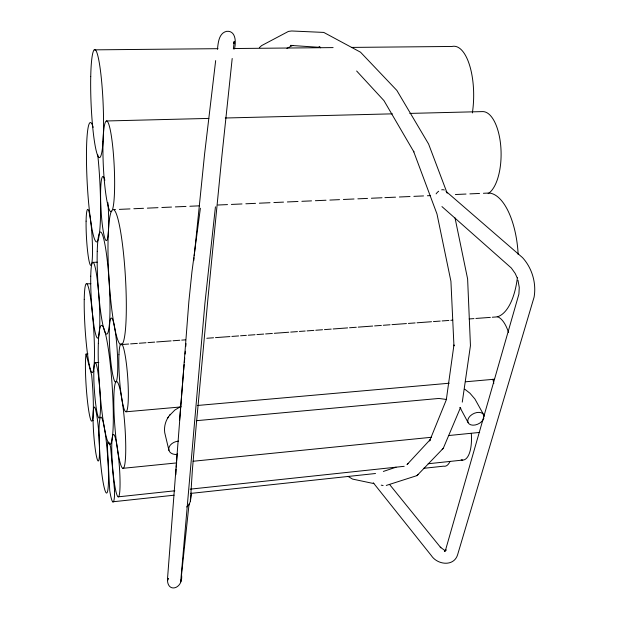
<?xml version="1.0" encoding="UTF-8"?>
<svg xmlns="http://www.w3.org/2000/svg" width="619" height="619" viewBox="0 0 619 619"><rect width="100%" height="100%" fill="white"/><g stroke="black" fill="none" stroke-linecap="round" stroke-linejoin="round"><path stroke-width="0.93" d="M175.835 474.696L176.082 469.032M234.4 48.971C236.203 42.726 236.071 30.254 226.539 31.345C218.762 33.225 218.167 42.889 217.47 49.288M176.214 467.113L177.158 453.704M179.572 420.154L183.503 372.22M183.665 370.301L184.145 364.56M184.323 362.657L184.748 357.898M185.096 354.091L185.352 351.228M185.777 346.47L186.04 343.615M193.77 260.614L194.049 257.744M194.234 255.833L204.595 153.969L215.667 60.6M189.089 503.765L181.529 574.811C183.711 589.543 165.319 594.147 167.672 576.668L188.857 301.639L191.944 271.803L200.386 208.239M215.435 206.839L204.928 303.171L180.678 581.798L180.632 580.018M232.195 58.488L221.927 155.717L208.023 297.708L196.037 427.443L192.339 470.479L190.404 501.189L189.05 504.833L186.644 506.984M233.348 49.025L234.276 41.458L233.827 43.415L234.555 41.287L233.665 42.982M191.573 493.165L190.404 501.189L190.343 499.239M462.277 402.133L470.448 345.619L467.616 278.929L455.019 217.865M167.981 578.37L167.594 580.56L168.082 578.432L167.935 578.943M460.521 407.519L443.274 448.318L416.997 475.601L386.271 485.435M168.592 416.726C165.312 421.268 163.942 427.164 164.731 432.696L168.948 450.4M169.397 415.597L174.86 410.033L180.903 406.451M167.641 418.073L170.302 414.32M259.33 47.694L261.558 45.636L288.431 31.414L291.65 30.981L323.768 32.42L360.506 52.182L396.864 90.428L428.588 144.01L447.181 193.229M442.167 449.464L443.274 448.318M416.997 475.601L418.15 474.402M408.2 463.414L407.039 464.598L430.282 439.529L429.609 440.96L446.307 399.828L453.944 344.945L453.951 345.889L450.926 281.312L436.991 214.004L413.562 151.26L413.894 151.926L383.966 100.634L356.637 70.999M286.883 48.367L292.833 45.38M383.347 471.438L396.052 467.198M445.703 550.616L444.334 550.918L446.059 550.237L444.682 551.336L445.858 549.486L445.371 550.67L518.908 294.102L519.264 287.425L517.971 280.198M118.198 496.84A31.298 3.405 85.6 0 0 117.78 450.864A31.298 3.405 85.6 0 0 111.745 449.224A31.298 3.405 85.6 0 0 118.198 496.84L174.821 490.797M190.172 489.157L404.176 466.316M428.17 463.755L462.718 460.072M112.689 501.808L174.078 495.2M190.389 493.444L375.532 473.504M423.497 468.343L443.637 466.169A27.863 10.492 82.9 0 0 449.998 461.387M122.933 468.32A43.523 5.006 85.7 0 0 122.554 403.472A43.523 5.006 85.7 0 0 113.819 402.961A43.523 5.006 85.7 0 0 122.933 468.32L176.771 462.904M193.12 461.256L431.559 437.262M448.868 435.521L479.632 432.426M196.331 420.696L438.832 398.45L446.616 399.472M126.129 411.782L180.941 406.938M197.291 405.491L449.255 383.223M465.604 381.784L494.449 379.23M95.009 362.726L98.862 362.425M86.072 354.053L91.651 375.184A34.649 3.203 86.1 0 1 92.68 419.117A34.649 3.203 86.1 0 1 87.163 398.203A34.649 3.203 86.1 0 1 86.072 354.053L87.999 353.906M122.887 344.458L128.675 344.025M130.601 343.885L137.356 343.39M139.283 343.243L146.038 342.748M147.964 342.609L154.719 342.114M156.646 341.967L171.115 340.899M173.041 340.76L179.789 340.264M181.723 340.117L185.576 339.839M206.8 338.276L213.547 337.773M215.482 337.634L229.943 336.566M231.877 336.427L238.624 335.931M240.551 335.784L246.339 335.359M248.273 335.219L255.02 334.724M256.947 334.577L263.702 334.082M265.628 333.943L272.383 333.44M274.31 333.301L288.779 332.233M290.706 332.094L297.46 331.598M299.387 331.451L305.175 331.026M307.101 330.886L313.856 330.391M315.783 330.244L322.538 329.749M324.464 329.61L331.219 329.107M333.146 328.968L347.615 327.9M349.542 327.761L356.289 327.265M358.223 327.118L372.692 326.058M374.619 325.911L381.366 325.416M383.3 325.277L390.047 324.774M391.982 324.635L406.443 323.567M408.378 323.428L415.125 322.932M417.051 322.785L431.52 321.725M433.447 321.578L440.202 321.083M442.128 320.944L448.883 320.441M450.81 320.302L452.737 320.162M469.14 318.947L473.961 318.599M475.887 318.452L490.356 317.385M492.283 317.245L497.103 316.889A62.256 27.143 86.7 0 0 517.376 277.776M86.977 283.904L90.831 283.672M93.299 262.371L97.152 262.162M115.505 209.547L113.571 209.632A67.773 8.256 86.6 0 1 126.322 308.951A67.773 8.256 86.6 0 1 112.944 317.895A67.773 8.256 86.6 0 1 111.505 211.017M119.366 209.377L129.99 208.905M133.851 208.735L143.507 208.309M147.368 208.139L157.992 207.667M161.853 207.497L171.509 207.071M175.37 206.901L185.994 206.429M189.855 206.259L199.511 205.833M217.857 205.021L227.513 204.595M231.374 204.425L241.998 203.953M245.859 203.783L255.515 203.357M259.376 203.187L270 202.715M273.861 202.545L283.517 202.119M287.386 201.949L298.002 201.477M301.871 201.307L311.527 200.881M315.388 200.711L326.012 200.239M329.873 200.069L339.529 199.643M343.39 199.473L354.014 199.001M357.875 198.831L367.531 198.405M371.392 198.235L382.016 197.763M384.91 197.639L395.533 197.167M399.394 196.997L410.018 196.525M413.879 196.355L423.535 195.929M427.396 195.759L430.298 195.627M455.398 194.521L466.022 194.049M469.883 193.879L479.539 193.453M483.408 193.283L489.196 193.027A62.256 27.143 86.7 0 1 518.165 254.525M106.483 120.968L208.866 118.415M225.285 118.005L392.392 113.842M409.778 113.409L482.216 111.606A41.736 17.959 89.3 0 1 500.856 147.314A41.736 17.959 89.3 0 1 488.128 193.654M94.258 49.853L218.035 48.677M233.51 48.53L333.107 47.593M351.484 47.415L452.056 46.464A49.868 20.102 -89.5 0 1 472.367 112.937M292.122 45.427L290.481 45.404L320.572 47.4L319.017 46.866L320.665 47.802M373.845 483.586L352.544 479.083L348.002 476.367M381.25 485.149L383.099 485.536M445.022 550.616L440.241 547.142L440.852 547.761L389.823 484.785M464.761 389.204L469.96 393.235L474.912 399L483.772 414.947M446.005 191.333L522.544 257.636C532.108 268.097 536.511 283.169 534.089 297.135L457.611 554.74C453.835 567.019 437.339 564.822 431.342 555.599L373.265 482.75M441.943 206.584L511.302 267.981L515.178 273.42L517.198 277.854M460.83 408.532L459.963 407.418L468.134 422.661M107.93 202.699A32.064 3.668 86.9 0 1 106.174 240.574A32.064 3.668 86.9 0 1 100.642 200.254A32.064 3.668 86.9 0 1 104.859 180.284M492.871 379.246A40.127 16.574 83.5 0 1 493.792 383.563M497.227 316.626A31.321 13.618 84.4 0 1 508.563 332.558M471.291 433.401A28.961 11.359 82.8 0 1 461.194 459.824M97.74 154.796A59.734 6.337 87 0 1 97.686 240.953A59.734 6.337 87 0 1 86.884 176.098A59.734 6.337 87 0 1 93.167 127.344M436.116 193.879A7.064 4.488 -47.9 0 1 438.67 191.248M441.68 189.832A7.064 4.488 -47.9 0 1 444.326 190.01M483.926 418.026A8.72 5.672 -26.8 0 1 470.912 424.866A8.72 5.672 -26.8 0 1 472.212 414.382A8.72 5.672 -26.8 0 1 484.128 416.409M177.421 454.454A9.347 6.492 -15.4 0 1 168.755 448.674A9.347 6.492 -15.4 0 1 178.45 441.107M114.608 491.215L114.515 495.339A30.021 3.126 85.6 0 1 109.764 490.859L107.319 445.193A30.021 3.126 85.6 0 1 110.6 447.189L114.608 491.215M103.04 141.565A45.419 5.424 87.2 0 0 110.669 211.621A45.419 5.424 87.2 0 0 112.635 145.775A45.419 5.424 87.2 0 0 103.04 141.565M109.346 329.076A32.087 3.683 86.2 0 0 114.886 381.59A32.087 3.683 86.2 0 0 116.341 339.916A32.087 3.683 86.2 0 0 109.346 329.076M118.941 354.733A34.099 4.14 86 0 0 124.992 410.977A34.099 4.14 86 0 0 126.856 367.678A34.099 4.14 86 0 0 118.941 354.733M99.04 435.219A38.061 3.791 85.7 0 0 106.483 493.026A38.061 3.791 85.7 0 0 105.756 437.006A38.061 3.791 85.7 0 0 99.04 435.219M97.237 251.283A51.098 5.633 86.5 0 0 105.748 333.479A51.098 5.633 86.5 0 0 107.691 264.328A51.098 5.633 86.5 0 0 97.237 251.283M90.73 76.601A54.039 6.012 87.5 0 0 99.435 157.605A54.039 6.012 87.5 0 0 101.16 76.663A54.039 6.012 87.5 0 0 90.73 76.601M93.082 420.549A27.035 2.569 85.8 0 0 98.235 461.008A27.035 2.569 85.8 0 0 97.547 420.58A27.035 2.569 85.8 0 0 93.082 420.549M90.745 276.182A37.991 3.892 86.4 0 0 96.928 337.556A37.991 3.892 86.4 0 0 98.057 286.62A37.991 3.892 86.4 0 0 90.745 276.182M93.825 371.439A27.754 2.739 86 0 0 98.382 417.307A27.754 2.739 86 0 0 99.202 382.225A27.754 2.739 86 0 0 93.825 371.439M86.095 221.13A28.033 2.816 86.8 0 0 90.591 265.296A28.033 2.816 86.8 0 0 91.225 225.904A28.033 2.816 86.8 0 0 86.095 221.13M98.344 343.352A59.625 6.329 86 0 0 108.178 442.492A59.625 6.329 86 0 0 110.747 368.676A59.625 6.329 86 0 0 98.344 343.352M84.238 299.325A44.545 4.271 86.3 0 0 91.357 371.841A44.545 4.271 86.3 0 0 92.417 313.152A44.545 4.271 86.3 0 0 84.238 299.325"/></g></svg>
